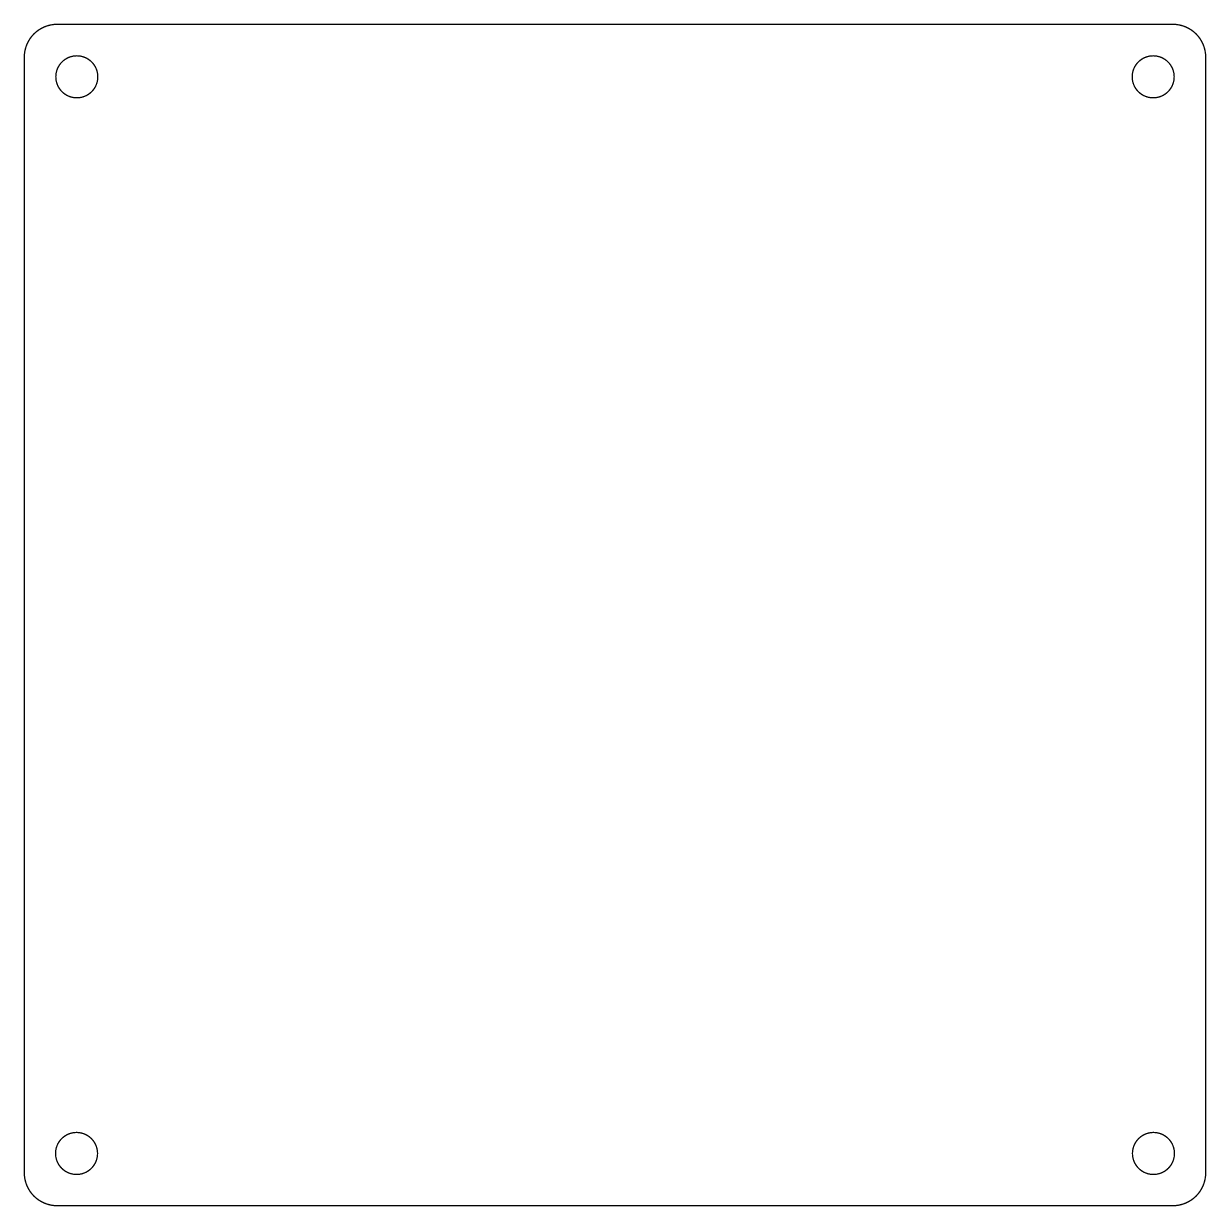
# Model space of a CAD drawing. Header units: millimetres. Extents: x 0 to 90.1, y -0.1 to 90.
import ezdxf

# ---------------------------------------------------------------- set-up
doc = ezdxf.new("R2010")
doc.units = ezdxf.units.MM
doc.header["$MEASUREMENT"] = 0
doc.layers.add('Board-Outline-Layer', color=7, linetype='Continuous', true_color=0xff00ff)

msp = doc.modelspace()

# ---------------------------------------------------------------- linework, layer by layer
at = {"layer": 'Board-Outline-Layer', "const_width": 0.1}
for points in [[(2.585, 89.958, 0.414), (0.085, 87.458)], [(2.585, 89.958, 0.414), (0.085, 87.458)], [(90.085, 87.458, 0.414), (87.585, 89.958)], [(90.085, 87.458, 0.414), (87.585, 89.958)], [(0.085, 2.458, 0.414), (2.585, -0.042)], [(0.085, 2.458, 0.414), (2.585, -0.042)], [(87.585, -0.042, 0.414), (90.085, 2.458)], [(87.585, -0.042, 0.414), (90.085, 2.458)]]:
    msp.add_lwpolyline(points, format="xyb", dxfattribs=at)
for points in [[(2.585, 89.958), (87.585, 89.958)], [(0.085, 2.458), (0.085, 87.458)], [(90.085, 2.458), (90.085, 87.458)], [(2.585, -0.042), (87.585, -0.042)]]:
    msp.add_lwpolyline(points, dxfattribs=at)
for points in [[(2.485, 85.958, 1), (5.685, 85.958, 1)], [(84.485, 85.958, 1), (87.685, 85.958, 1)], [(2.464, 3.937, 1), (5.664, 3.937, 1)], [(84.506, 3.937, 1), (87.706, 3.937, 1)]]:
    msp.add_lwpolyline(points, format="xyb", close=True, dxfattribs=at)

doc.saveas('drawing.dxf')
